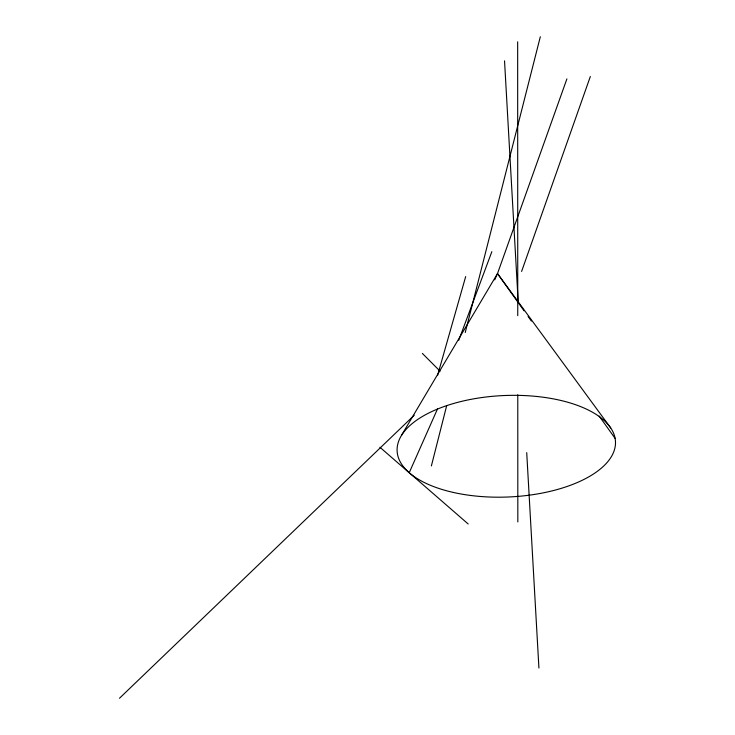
<?xml version="1.0" encoding="UTF-8"?>
<svg xmlns="http://www.w3.org/2000/svg" width="735" height="735" viewBox="0 0 735 735"><rect width="100%" height="100%" fill="white"/><g stroke="black" fill="none" stroke-linecap="round" stroke-linejoin="round"><path stroke-width="1.1" d="M431.381 465.926L446.623 405.885M465.246 332.505L540.317 36.75M437.518 375.567L465.687 276.581M521.602 271.445L590.334 76.513M494.701 279.86L497.494 273.576L566.905 78.884M458.778 340.25L491.862 251.646M409.22 472.724L437.564 408.789M401.402 435.515L497.494 273.576L610.693 427.963M119.493 698.25L414.237 415.22M379.921 447.257L468.195 523.991M422.359 353.425L440.09 371.184M497.494 273.576L524.073 310.822M528.061 316.408L531.377 321.066M599.163 416.056L615.112 438.4M504.532 60.849L518.221 302.563M526.719 452.641L538.92 668.014M517.661 41.812L517.752 315.673M517.78 394.741L517.826 521.933M453.385 492.45A109.294 50.779 -2.4 0 0 615.489 441.818A109.294 50.779 -2.4 0 0 449.995 404.572A109.294 50.779 -2.4 0 0 453.385 492.45"/></g></svg>
